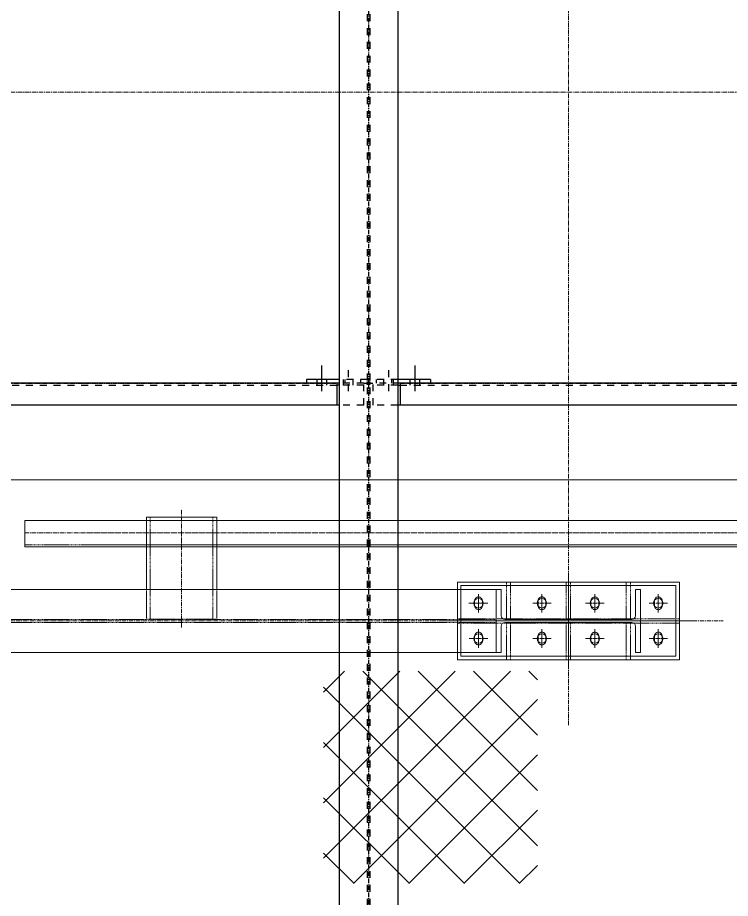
# Model space of a CAD drawing. Header units: inches. Extents: x 209270 to 234360, y -180214 to -150194.
# Drawn here: x 220952 to 222974, y -163851 to -161353 of the extents above; entities that cross this region are included whole.
import ezdxf

# ---------------------------------------------------------------- set-up
doc = ezdxf.new("R2010")
doc.units = ezdxf.units.IN
doc.header["$LTSCALE"] = 10
doc.header["$MEASUREMENT"] = 0
for name, pattern in [('CENTER', [2, 1.25, -0.25, 0.25, -0.25]), ('DXK_LINE_DOT2', [3.9198, 1.9599, -1.9599]), ('HIDDEN', [0.375, 0.25, -0.125]), ('PHANTOM', [2.5, 1.25, -0.25, 0.25, -0.25, 0.25, -0.25])]:
    doc.linetypes.add(name, pattern=pattern)
for name, color, linetype in [('_STR_0', 2, 'Continuous'), ('_STR_1', 2, 'Continuous'), ('_STR_2', 2, 'Continuous'), ('_STR_4', 2, 'Continuous')]:
    doc.layers.add(name, color=color, linetype=linetype)
for name, color, linetype, lineweight in [('Belt', 4, 'Continuous', 9), ('CEN', 1, 'CENTER', 9), ('DIM', 42, 'Continuous', 13), ('HIDDDEN', 3, 'HIDDEN', 9), ('HIDDEN', 3, 'HIDDEN', 9), ('MAIN OBJECT', 2, 'Continuous', 18), ('PANTHOM', 8, 'PHANTOM', 0), ('STR25', 30, 'Continuous', 5), ('STRUC-25HD', 3, 'HIDDEN', 5)]:
    doc.layers.add(name, color=color, linetype=linetype, lineweight=lineweight)

# ---------------------------------------------------------------- blocks, each defined once
blk = doc.blocks.new('A$C2b8f591a')
at = {"layer": 'CEN'}
blk.add_line((0, 22.8, 0), (0, -312.6, 0), dxfattribs=at)
at = {"layer": 'HIDDDEN'}
for p, q in [((100, 0), (-100, 0)), ((-100, -85), (-100, 0)), ((-89, -289.9), (-89, 0)), ((89, -289.9), (89, 0)), ((100, -85), (100, 0))]:
    blk.add_line(p, q, dxfattribs=at)
at = {"layer": 'MAIN OBJECT'}
for p, q in [((-100, -289.9), (-100, -85)), ((100, -289.9), (100, -85)), ((-100, -289.9), (100, -289.9))]:
    blk.add_line(p, q, dxfattribs=at)
blk = doc.blocks.new('A$Ca8e9f297')
at = {"layer": 'CEN'}
for p, q in [((0, 134.4), (0, -134.4)), ((-281.1, 50), (-228.9, 50)), ((-255, 30), (-255, 70)), ((-101.2, 50), (-49, 50)), ((-75.1, 30), (-75.1, 70)), ((101.2, 50), (49, 50)), ((75.1, 30), (75.1, 70)), ((228.9, 50), (281.1, 50)), ((255, 30), (255, 70)), ((-351.6, 0), (351.6, 0)), ((-255, -70), (-255, -30)), ((-75.1, -70), (-75.1, -30)), ((75.1, -70), (75.1, -30)), ((255, -70), (255, -30)), ((-228.9, -50), (-281.1, -50)), ((-49, -50), (-101.2, -50)), ((49, -50), (101.2, -50)), ((281.1, -50), (228.9, -50))]:
    blk.add_line(p, q, dxfattribs=at)
at = {"layer": 'MAIN OBJECT', "ltscale": 0.2, "elevation": -5434512.1}
blk.add_lwpolyline([(-305, 100), (305, 100), (305, -100), (-305, -100)], close=True, dxfattribs=at)
at = {"layer": 'MAIN OBJECT', "elevation": 0}
blk.add_lwpolyline([(-180.2, -4.4, 0.414214), (-190.4, -14.6), (-190.4, -89.4), (-204.7, -89.4), (-204.7, 89.4), (-190.4, 89.4), (-190.4, 14.6, 0.414214), (-180.2, 4.4), (180.2, 4.4, 0.414214), (190.4, 14.6), (190.4, 89.4), (204.7, 89.4), (204.7, -89.4), (190.4, -89.4), (190.4, -14.6, 0.414214), (180.2, -4.4), (-180.2, -4.4)], format="xyb", dxfattribs=at)
at = {"layer": 'MAIN OBJECT'}
for centre in [(-255, 50, 513.6), (-75.1, 50, -5.7), (75.1, 50, -5.7), (255, 50, 513.6), (-255, -50, 513.6), (-75.1, -50, -5.7), (75.1, -50, -5.7), (255, -50, 513.6)]:
    blk.add_circle(centre, 13.5, dxfattribs=at)
blk = doc.blocks.new('A$Ca7c4800b')
at = {"layer": 'CEN'}
for p, q in [((0, 156.4), (0, -156.4)), ((-255, 23.9, 5434512.1), (-255, 76.1, 5434512.1)), ((-75, 23.9, 5434512.1), (-75, 76.1, 5434512.1)), ((75, 23.9, 5434512.1), (75, 76.1, 5434512.1)), ((255, 23.9, 5434512.1), (255, 76.1, 5434512.1)), ((-282.4, 50, 5434512.1), (-228.8, 50, 5434512.1)), ((-49, 50, 5434512.1), (-101.2, 50, 5434512.1)), ((49, 50, 5434512.1), (101.2, 50, 5434512.1)), ((229, 50, 5434512.1), (281.2, 50, 5434512.1)), ((-360, 0), (360, 0)), ((-255, -23.9, 5434512.1), (-255, -76.1, 5434512.1)), ((-75, -23.9, 5434512.1), (-75, -76.1, 5434512.1)), ((75, -23.9, 5434512.1), (75, -76.1, 5434512.1)), ((255, -23.9, 5434512.1), (255, -76.1, 5434512.1)), ((-228.8, -50, 5434512.1), (-282.4, -50, 5434512.1)), ((-101.2, -50, 5434512.1), (-49, -50, 5434512.1)), ((101.2, -50, 5434512.1), (49, -50, 5434512.1)), ((281.2, -50, 5434512.1), (229, -50, 5434512.1))]:
    blk.add_line(p, q, dxfattribs=at)
at = {"layer": 'HIDDEN', "ltscale": 0.2}
for points in [[(-243.9, 57, 1), (-265.9, 57), (-265.9, 43, 1), (-243.9, 43)], [(-86.1, 57, -1), (-64.1, 57), (-64.1, 43, -1), (-86.1, 43)], [(86.1, 57, 1), (64.1, 57), (64.1, 43, 1), (86.1, 43)], [(266.1, 57, 1), (244.1, 57), (244.1, 43, 1), (266.1, 43)], [(-243.9, -57, -1), (-265.9, -57), (-265.9, -43, -1), (-243.9, -43)], [(-86.1, -57, 1), (-64.1, -57), (-64.1, -43, 1), (-86.1, -43)], [(86.1, -57, -1), (64.1, -57), (64.1, -43, -1), (86.1, -43)], [(266.1, -57, -1), (244.1, -57), (244.1, -43, -1), (266.1, -43)]]:
    blk.add_lwpolyline(points, format="xyb", close=True, dxfattribs=at)
at = {"layer": 'STR25', "ltscale": 0.2}
blk.add_lwpolyline([(-315, 110), (315, 110), (315, -110), (-315, -110)], close=True, dxfattribs=at)
at = {"layer": 'STRUC-25HD'}
for points in [[(-164, 110), (-176, 110), (-176, 6), (-164, 6)], [(-6, 110), (6, 110), (6, 6), (-6, 6)], [(164, 110), (176, 110), (176, 6), (164, 6)], [(315, 6), (315, -6), (-315, -6), (-315, 6)], [(-164, -110), (-176, -110), (-176, -6), (-164, -6)], [(-6, -110), (6, -110), (6, -6), (-6, -6)], [(164, -110), (176, -110), (176, -6), (164, -6)]]:
    blk.add_lwpolyline(points, close=True, dxfattribs=at)
blk = doc.blocks.new('A$Ccd523e08')
at = {"layer": 'CEN'}
for p, q in [((-2502.7, 1796.1, 4.7), (-2502.7, -1796.1, 4.7)), ((-55.5, -1500, 4.7), (-2941.9, -1500, 4.7))]:
    blk.add_line(p, q, dxfattribs=at)
at = {"layer": 'HIDDEN'}
for p, q in [((-2298, -1496.2, 4.7), (-298, -1496.2, 4.7)), ((-2298, -1504.3, 4.7), (-298, -1504.3, 4.7))]:
    blk.add_line(p, q, dxfattribs=at)
at = {"layer": 'MAIN OBJECT'}
for p, q in [((-2298, -1410.6, 4.7), (-298, -1410.6, 4.7)), ((-2298, -1589.4, 4.7), (-298, -1589.4, 4.7))]:
    blk.add_line(p, q, dxfattribs=at)
at = {"layer": 'DIM', "xscale": -1}
for name in ['A$Ca7c4800b', 'A$Ca8e9f297']:
    blk.add_blockref(name, (-2502.7, -1500, 4.7), dxfattribs=at)
blk = doc.blocks.new('Part-116860372-114984 - 114867')
at = {"layer": '_STR_1', "linetype": 'DXK_LINE_DOT2'}
for p, q in [((221864.3, -160620.4), (221864.3, -164114.8)), ((221944, -160676.7), (221944, -164114.8)), ((221951.1, -160676.7), (221951.1, -164114.8))]:
    blk.add_line(p, q, dxfattribs=at)
at = {"layer": '_STR_2', "linetype": 'Continuous'}
for p, q in [((221864.3, -160670.4), (221864.3, -164121)), ((222030.8, -160670.4), (222030.8, -164121))]:
    blk.add_line(p, q, dxfattribs=at)
at = {"layer": '_STR_4', "linetype": 'CENTER'}
blk.add_line((221947.6, -160514.2), (221947.6, -164264.2), dxfattribs=at)
blk = doc.blocks.new('Part-116860372-115031 - 114867')
at = {"layer": '_STR_4', "linetype": 'Continuous'}
for points in [[(220572.6, -162394.2, -1), (220572.6, -162384.2, -1)], [(221947.6, -162394.2, -1), (221947.6, -162384.2, -1)]]:
    blk.add_hatch(color=256, dxfattribs=at).paths.add_polyline_path(points)
at = {"layer": '_STR_1', "linetype": 'DXK_LINE_DOT2'}
for p, q in [((220586.1, -162451.7), (220586.1, -162389.2)), ((220662.1, -162389.2), (220586.1, -162389.2)), ((220655.8, -162395.4), (220586.1, -162395.4)), ((220662.1, -162395.4), (221858.1, -162395.4)), ((221934, -162389.2), (221858.1, -162389.2)), ((221934, -162395.4), (221864.3, -162395.4)), ((221934, -162451.7), (221934, -162389.2)), ((220655.8, -162451.7), (220586.1, -162451.7)), ((221934, -162451.7), (221864.3, -162451.7))]:
    blk.add_line(p, q, dxfattribs=at)
at = {"layer": '_STR_2', "linetype": 'Continuous'}
for p, q in [((220655.8, -162395.4), (220662.1, -162395.4)), ((221858.1, -162389.2), (220662.1, -162389.2)), ((220662.1, -162389.2), (220662.1, -162451.7)), ((221858.1, -162389.2), (221858.1, -162451.7)), ((221864.3, -162395.4), (221858.1, -162395.4)), ((221864.3, -162451.7), (220655.8, -162451.7))]:
    blk.add_line(p, q, dxfattribs=at)
at = {"layer": '_STR_4', "linetype": 'CENTER'}
for p, q in [((220572.6, -162389.2), (220586.1, -162389.2)), ((220662.1, -162389.2), (221858.1, -162389.2)), ((221934, -162389.2), (221947.6, -162389.2))]:
    blk.add_line(p, q, dxfattribs=at)
at = {"layer": '_STR_4', "linetype": 'Continuous'}
for centre in [(220572.6, -162389.2), (221947.6, -162389.2)]:
    blk.add_circle(centre, 5, dxfattribs=at)
blk = doc.blocks.new('Part-116860372-115032 - 114867')
at = {"layer": '_STR_4', "linetype": 'Continuous'}
for points in [[(221947.6, -162394.2, -1), (221947.6, -162384.2, -1)], [(223322.6, -162394.2, -1), (223322.6, -162384.2, -1)]]:
    blk.add_hatch(color=256, dxfattribs=at).paths.add_polyline_path(points)
at = {"layer": '_STR_1', "linetype": 'DXK_LINE_DOT2'}
for p, q in [((221961.1, -162451.7), (221961.1, -162389.2)), ((222037.1, -162389.2), (221961.1, -162389.2)), ((222030.8, -162395.4), (221961.1, -162395.4)), ((222037.1, -162395.4), (223233.1, -162395.4)), ((223309, -162389.2), (223233.1, -162389.2)), ((223309, -162395.4), (223239.3, -162395.4)), ((223309, -162451.7), (223309, -162389.2)), ((222030.8, -162451.7), (221961.1, -162451.7)), ((223309, -162451.7), (223239.3, -162451.7))]:
    blk.add_line(p, q, dxfattribs=at)
at = {"layer": '_STR_2', "linetype": 'Continuous'}
for p, q in [((222030.8, -162395.4), (222037.1, -162395.4)), ((223233.1, -162389.2), (222037.1, -162389.2)), ((222037.1, -162389.2), (222037.1, -162451.7)), ((223233.1, -162389.2), (223233.1, -162451.7)), ((223239.3, -162395.4), (223233.1, -162395.4)), ((223239.3, -162451.7), (222030.8, -162451.7))]:
    blk.add_line(p, q, dxfattribs=at)
at = {"layer": '_STR_4', "linetype": 'CENTER'}
for p, q in [((221947.6, -162389.2), (221961.1, -162389.2)), ((222037.1, -162389.2), (223233.1, -162389.2)), ((223309, -162389.2), (223322.6, -162389.2))]:
    blk.add_line(p, q, dxfattribs=at)
at = {"layer": '_STR_4', "linetype": 'Continuous'}
for centre in [(221947.6, -162389.2), (223322.6, -162389.2)]:
    blk.add_circle(centre, 5, dxfattribs=at)
blk = doc.blocks.new('Part-116860372-115617 - 114867')
at = {"layer": '_STR_1', "linetype": 'DXK_LINE_DOT2'}
for p, q in [((222030.8, -162379.2), (221951.1, -162379.2)), ((221969.9, -162389.2), (221969.9, -162379.2)), ((222013.6, -162389.2), (222013.6, -162379.2))]:
    blk.add_line(p, q, dxfattribs=at)
at = {"layer": '_STR_2', "linetype": 'Continuous'}
for p, q in [((222123.6, -162379.2), (222030.8, -162379.2)), ((222123.6, -162379.2), (222123.6, -162389.2)), ((222037.1, -162389.2), (222030.8, -162389.2))]:
    blk.add_line(p, q, dxfattribs=at)
blk = doc.blocks.new('Bolt-116860372-115618 - 114867')
at = {"layer": '_STR_1', "linetype": 'DXK_LINE_DOT2'}
for p, q in [((222004.9, -162411.7), (222004.9, -162339.2)), ((221991.1, -162389.2), (221991.1, -162379.2)), ((222018.6, -162389.2), (222018.6, -162379.2)), ((221991.1, -162395.4), (221991.1, -162389.2)), ((222018.6, -162395.4), (222018.6, -162389.2))]:
    blk.add_line(p, q, dxfattribs=at)
at = {"layer": '_STR_2', "linetype": 'Continuous'}
for p, q in [((222079.9, -162411.7), (222079.9, -162339.2)), ((222066.1, -162389.2), (222066.1, -162379.2)), ((222093.6, -162389.2), (222093.6, -162379.2)), ((222066.1, -162395.4), (222066.1, -162389.2)), ((222093.6, -162395.4), (222093.6, -162389.2))]:
    blk.add_line(p, q, dxfattribs=at)
blk = doc.blocks.new('Part-116860372-115633 - 114867')
at = {"layer": '_STR_1', "linetype": 'DXK_LINE_DOT2'}
for p, q in [((221944, -162379.2), (221864.3, -162379.2)), ((221881.5, -162389.2), (221881.5, -162379.2)), ((221925.3, -162389.2), (221925.3, -162379.2))]:
    blk.add_line(p, q, dxfattribs=at)
at = {"layer": '_STR_2', "linetype": 'Continuous'}
for p, q in [((221864.3, -162379.2), (221771.5, -162379.2)), ((221771.5, -162379.2), (221771.5, -162389.2)), ((221864.3, -162389.2), (221858.1, -162389.2))]:
    blk.add_line(p, q, dxfattribs=at)
blk = doc.blocks.new('Bolt-116860372-115634 - 114867')
at = {"layer": '_STR_1', "linetype": 'DXK_LINE_DOT2'}
for p, q in [((221890.3, -162411.7), (221890.3, -162339.2)), ((221876.5, -162389.2), (221876.5, -162379.2)), ((221904, -162389.2), (221904, -162379.2)), ((221876.5, -162395.4), (221876.5, -162389.2)), ((221904, -162395.4), (221904, -162389.2))]:
    blk.add_line(p, q, dxfattribs=at)
at = {"layer": '_STR_2', "linetype": 'Continuous'}
for p, q in [((221815.3, -162411.7), (221815.3, -162339.2)), ((221801.5, -162389.2), (221801.5, -162379.2)), ((221829, -162389.2), (221829, -162379.2)), ((221801.5, -162395.4), (221801.5, -162389.2)), ((221829, -162395.4), (221829, -162389.2))]:
    blk.add_line(p, q, dxfattribs=at)

msp = doc.modelspace()

# ---------------------------------------------------------------- hatches: boundary and pattern name
at = {"layer": 'PANTHOM'}
h = msp.add_hatch(dxfattribs=at)
h.set_pattern_fill('ANSI37', color=256, scale=887.309452, angle=-180)
h.set_pattern_definition([(225, (325665.5, 2107540.08), (78.4278163, -78.4278163), []), (315, (325665.5, 2107540.08), (78.4278163, 78.4278163), [])])
h.paths.add_polyline_path([(222426.7, -163808.8), (222426.7, -163206.6), (221820.1, -163206.6), (221820.1, -163808.8)])

# ---------------------------------------------------------------- linework, layer by layer
at = {"layer": 'Belt'}
msp.add_line((232519.4, -162663.7, 0), (219599.9, -162663.7, 0), dxfattribs=at)
at = {"layer": 'CEN'}
for p, q in [((220011.9, -161563.7), (232509.3, -161563.7)), ((220972.4, -162813.7), (228896, -162813.7)), ((232519.7, -162813.7), (221148.1, -162813.7))]:
    msp.add_line(p, q, dxfattribs=at)
at = {"layer": 'HIDDEN'}
for p, q in [((220972.4, -162847.6, 8793052905.5), (228896, -162847.6, 8793052905.5)), ((232519.8, -162847.6, 7050750846.7), (221148.1, -162847.6, 7050750846.7))]:
    msp.add_line(p, q, dxfattribs=at)
at = {"layer": 'MAIN OBJECT'}
for p, q in [((220972.4, -162778.7), (220972.4, -162853.7)), ((220972.4, -162778.7), (228896, -162778.7)), ((232519.6, -162778.7), (221148.1, -162778.7)), ((220972.4, -162853.7), (228896, -162853.7)), ((232519.8, -162853.7), (221148.1, -162853.7))]:
    msp.add_line(p, q, dxfattribs=at)

# ---------------------------------------------------------------- block references
at = {"layer": '_STR_0', "zscale": 0.8}
for name in ['Part-116860372-114984 - 114867', 'Bolt-116860372-115634 - 114867', 'Bolt-116860372-115618 - 114867', 'Part-116860372-115031 - 114867', 'Part-116860372-115633 - 114867', 'Part-116860372-115032 - 114867', 'Part-116860372-115617 - 114867']:
    msp.add_blockref(name, (0, 0), dxfattribs=at)
at = {"layer": 'DIM', "xscale": -1}
msp.add_blockref('A$Ccd523e08', (220011.9, -161563.7, 0.8), dxfattribs=at)
at = {"layer": 'DIM', "rotation": 180}
msp.add_blockref('A$C2b8f591a', (221417.2, -163059.2, 7050750846.7), dxfattribs=at)

doc.saveas('drawing.dxf')
